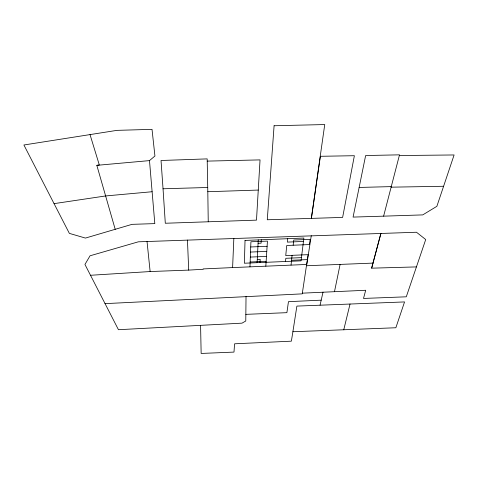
<?xml version="1.0" encoding="UTF-8"?>
<svg xmlns="http://www.w3.org/2000/svg" width="478" height="478" viewBox="0 0 478 478"><rect width="100%" height="100%" fill="white"/><g stroke="black" fill="none" stroke-linecap="round" stroke-linejoin="round"><path stroke-width="0.72" d="M246.027 296.521L245.776 320.983L242.029 323.152L118.448 329.712L84.947 264.454L90.049 255.79L138.357 241.814L416.481 232.242L425.719 239.538L406.288 296.808L363.507 298.439L365.694 290.271L302.347 293.163M249.964 266.855L250.92 241.778L267.441 241.109L265.822 266.186M90.467 275.28L150.134 271.546L188.708 270.1L203.21 269.275L203.192 268.917L232.607 267.59L233.838 238.426M257.116 262.685L258.251 239.896M260.02 262.565L260.199 259.375L257.278 259.494M261.269 239.771L261.084 243.177L258.084 243.302M285.503 261.496L285.814 258.299L301.457 257.648M287.726 238.701L287.392 242.107L303.452 241.45M291.036 265.117L292.082 255.336M293.169 245.226L293.725 240.04L310.156 239.37L309.463 244.557L286.728 245.489L285.748 255.599L308.113 254.666L302.239 293.862L104.987 303.644M292.889 331.738L296.886 306.099L404.555 301.929L395.856 327.753L292.889 331.738L291.371 341.173L234.579 343.801L233.987 352.095L201.148 353.445L200.581 325.422M311.274 235.678L306.804 264.454L232.607 267.59M359.139 187.448L365.634 155.535L399.512 154.836L383.607 216.158L353.075 217.09L359.139 187.448L391.273 186.611L391.129 187.173L443.602 186.271M334.498 291.604L340.109 264.406M320.057 305.191L323.02 292.142M343.754 329.802L350.039 304.032M371.645 268.17L380.882 233.467L371.645 268.17L416.374 266.909M149.489 160.608L154.932 156.013L152.022 129.353L116.937 130.363L23.9 144.989L69.358 233.378L85.443 238.08L132.03 224.349L154.812 223.608L149.489 160.608L96.825 165.334L115.216 229.344M54.074 203.64L105.656 195.944L152.129 191.732M96.825 165.334L99.316 164.964L90.019 134.599M321.198 300.166L288.455 301.66L286.902 312.666L245.841 314.357M250.526 252.061L266.778 251.392M250.341 257.074L266.455 256.405M250.149 262.004L266.132 261.335M291.556 260.265L307.456 259.602M250.723 246.965L267.106 246.29M306.607 265.738L373.013 263.103M208.241 221.792L207.805 191.714L258.263 190.065M383.607 216.158L422.743 214.897L436.874 206.317L454.1 154.962L399.333 155.535M207.805 191.714L207.177 158.887L161.026 160.494L163.04 188.78L207.727 187.49M207.225 161.11L260.044 159.897L256.489 220.137L165.304 223.25L163.04 188.78M147.033 241.498L150.134 271.546M187.448 240.07L188.708 270.1M245.029 240.434L244.383 263.223L301.062 260.839L303.871 238.044L245.029 240.434M274.091 125.75L267.274 219.766L342.624 217.406L354.377 155.709L320.391 156.294L311.369 218.362L324.747 124.555L274.091 125.75"/></g></svg>
